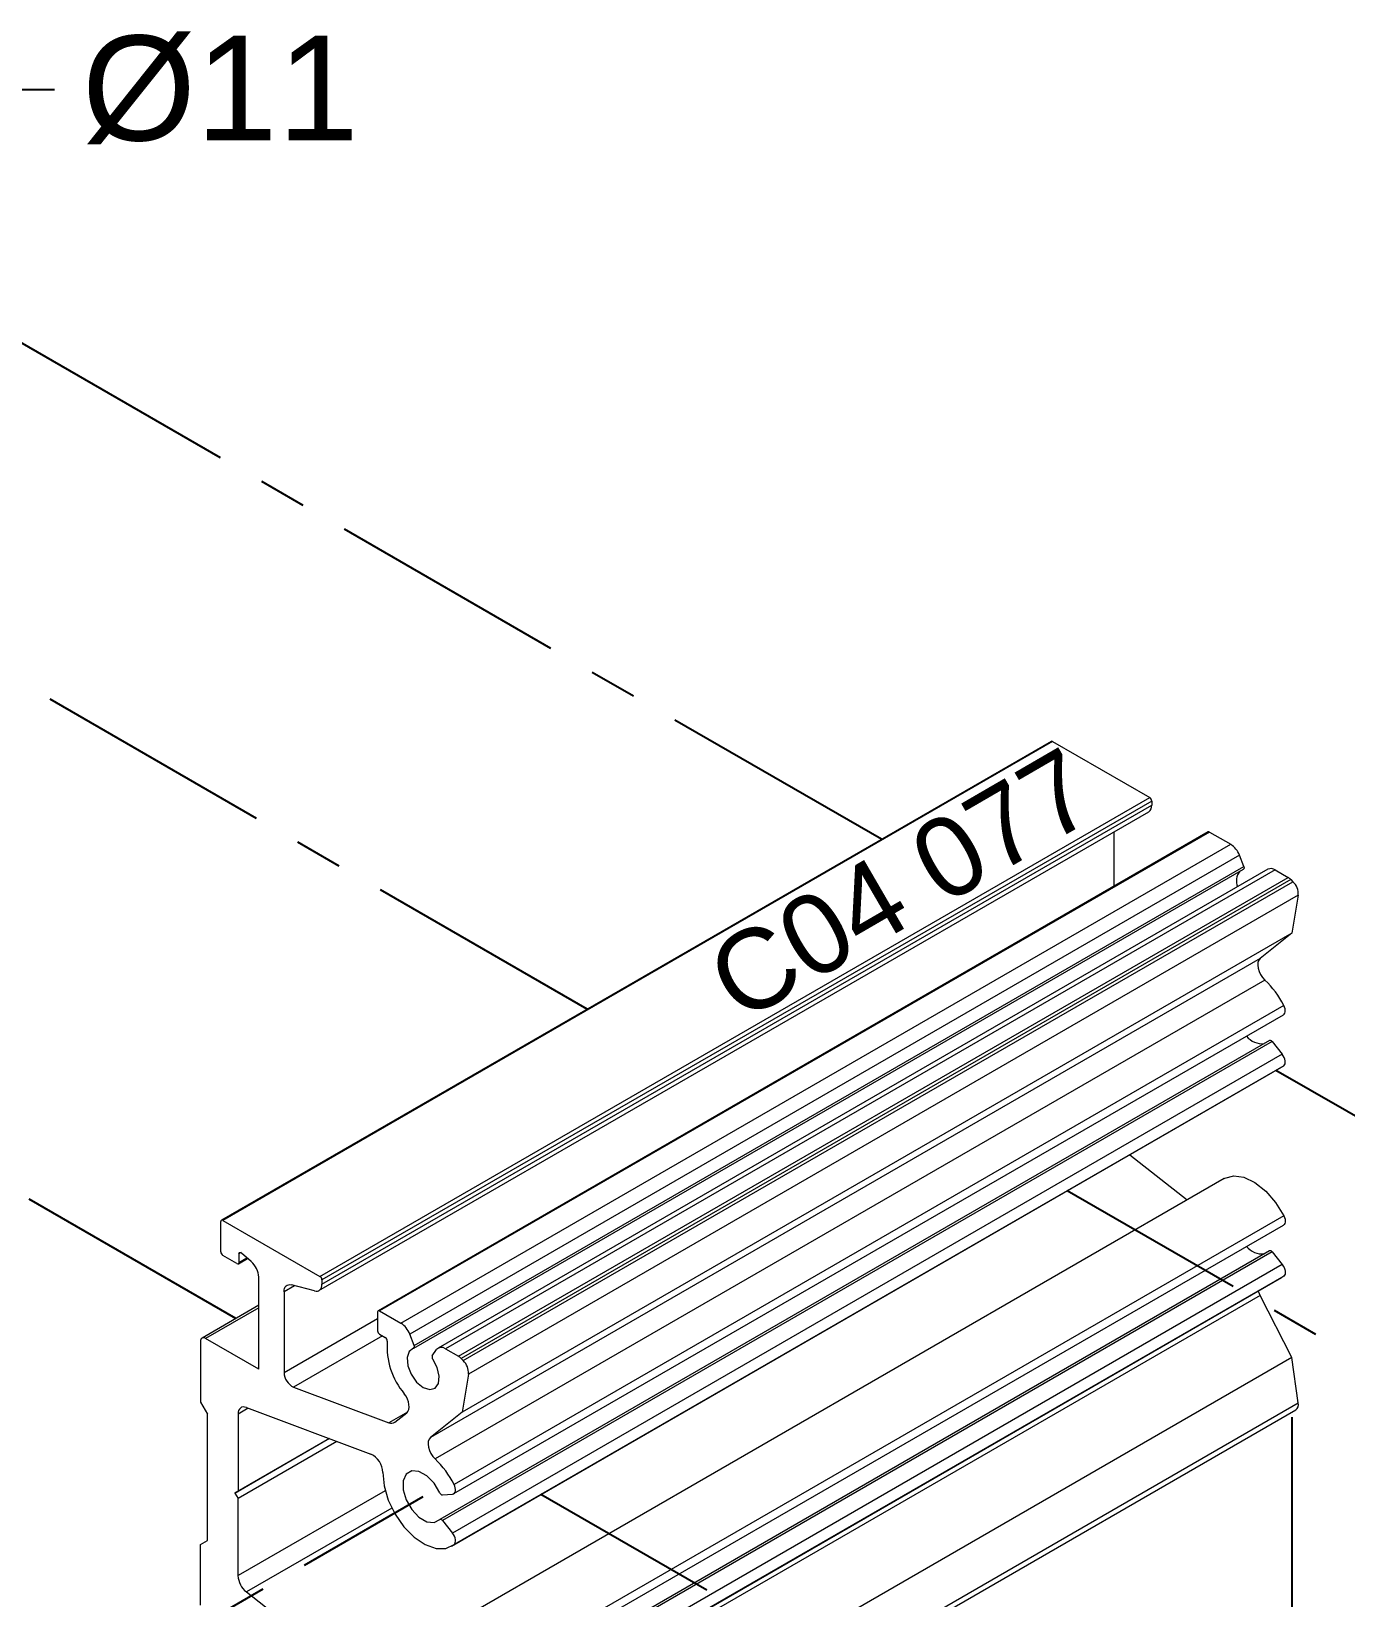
# Model space of a CAD drawing. Header units: millimetres. Extents: x 226 to 1066, y 456 to 1447.
# Drawn here: x 527.01 to 568.34, y 623.12 to 672.39 of the extents above; entities that cross this region are included whole.
import ezdxf

# ---------------------------------------------------------------- set-up
doc = ezdxf.new("R2010")
doc.units = ezdxf.units.MM
doc.linetypes.add('CENTER', pattern=[2, 1.25, -0.25, 0.25, -0.25])
doc.layers.add('nokta', color=140, linetype='Continuous')
doc.layers.add('SLD-0', color=179, linetype='Continuous')
doc.styles.get("Standard").update_dxf_attribs({"font": 'arial.ttf'})
doc.dimstyles.new('SLDDIMSTYLE1', dxfattribs={"dimtxt": 0.18, "dimasz": 2, "dimexe": 0, "dimexo": 0.0625, "dimgap": 0, "dimtad": 0, "dimtih": 1, "dimtoh": 1, "dimdec": 0, "dimrnd": 1e-09, "dimzin": 0, "dimdsep": 46, "dimtxsty": 'Standard', "dimsah": 1, "dimcen": 0.09, "dimadec": 0, "dimazin": 0, "dimtfac": 2, "dimtdec": 0, "dimtofl": 0, "dimtmove": 0, "dimatfit": 3, "dimfxl": 1, "dimfrac": 2, "dimtolj": 1, "dimtzin": 0, "dimarcsym": 0})

# ---------------------------------------------------------------- blocks, each defined once
blk = doc.blocks.new('*D29')
at = {"color": 0, "lineweight": -2}
for p, q in [((958.915, 670.541), (957.378, 669.086)), ((960.915, 670.541), (958.915, 670.541)), ((954.163, 666.13), (954.343, 666.13)), ((954.253, 666.04), (954.253, 666.22))]:
    blk.add_line(p, q, dxfattribs=at)
at = {"color": 0}
blk.add_solid([(957.149, 669.328), (957.607, 668.844), (955.925, 667.711)], dxfattribs=at)
at = {"layer": 'Defpoints', "color": 0}
for p in [(955.925, 667.711), (952.582, 664.548)]:
    blk.add_point(p, dxfattribs=at)
at = {"color": 0, "insert": (965.489, 670.541), "char_height": 3.3, "attachment_point": 5}
blk.add_mtext('\\A1;{ Ø11}', dxfattribs=at)
blk = doc.blocks.new('M.T.TİP-6D')
at = {"color": 7, "linetype": 'Continuous', "lineweight": 15}
for p, q in [((992.252, 650.053), (966.159, 634.991)), ((992.297, 650.049), (966.204, 634.986)), ((992.297, 650.049), (995.351, 648.286)), ((969.259, 633.223), (995.351, 648.286)), ((995.415, 648.175), (969.323, 633.113)), ((969.323, 632.984), (995.415, 648.047)), ((995.415, 648.175), (995.415, 648.047)), ((969.229, 632.778), (995.322, 647.841)), ((997.184, 647.206), (971.091, 632.143)), ((997.229, 647.202), (971.136, 632.139)), ((994.222, 647.206), (994.222, 645.496)), ((997.229, 647.202), (997.899, 646.815)), ((971.807, 631.752), (997.899, 646.815)), ((998.174, 646.472), (972.082, 631.409)), ((998.312, 646.117), (998.174, 646.472)), ((972.21, 630.971), (998.302, 646.034)), ((972.22, 631.054), (998.312, 646.117)), ((999.07, 646.031), (972.978, 630.968)), ((999.295, 646.009), (973.203, 630.946)), ((999.295, 646.009), (999.703, 645.773)), ((973.611, 630.711), (999.703, 645.773)), ((999.79, 645.705), (973.698, 630.643)), ((973.766, 630.575), (999.858, 645.637)), ((999.79, 645.705), (999.858, 645.637)), ((1000.022, 645.216), (973.929, 630.153)), ((1000.022, 645.216), (999.821, 644.017)), ((999.821, 644.017), (973.729, 628.955)), ((999.821, 644.017), (998.823, 643.22)), ((998.823, 643.22), (972.731, 628.157)), ((998.973, 642.547), (972.881, 627.484)), ((999.57, 641.746), (973.477, 626.683)), ((973.466, 626.391), (999.559, 641.454)), ((999.124, 640.641), (973.032, 625.578)), ((999.201, 640.609), (973.108, 625.546)), ((999.201, 640.609), (999.519, 640.212)), ((999.519, 640.212), (973.427, 625.15)), ((973.405, 624.738), (999.497, 639.801)), ((999.57, 639.85), (973.477, 624.787)), ((999.497, 639.801), (999.57, 639.85)), ((994.723, 637.045), (996.532, 635.632)), ((997.697, 636.304), (971.605, 621.242)), ((999.57, 635.132), (973.477, 620.069)), ((966.141, 633.994), (966.141, 634.95)), ((966.204, 634.986), (969.259, 633.223)), ((973.466, 619.778), (999.559, 634.84)), ((966.65, 633.627), (966.204, 633.884)), ((966.695, 633.622), (966.985, 633.79)), ((966.713, 633.935), (966.713, 633.664)), ((967.098, 633.69), (966.794, 633.96)), ((999.124, 634.027), (973.032, 618.964)), ((999.201, 633.995), (973.108, 618.932)), ((999.519, 633.598), (973.427, 618.536)), ((999.201, 633.995), (999.519, 633.598)), ((967.334, 630.311), (967.334, 633.199)), ((969.323, 633.113), (969.323, 632.984)), ((973.405, 618.124), (999.497, 633.187)), ((999.57, 633.236), (973.477, 618.173)), ((968.129, 632.74), (968.129, 630.202)), ((969.087, 632.765), (968.365, 632.958)), ((998.823, 632.624), (972.731, 617.561)), ((999.821, 630.675), (998.823, 632.624)), ((967.334, 632.315), (965.551, 631.286)), ((971.073, 632.102), (971.073, 631.514)), ((971.136, 632.139), (971.807, 631.752)), ((965.504, 631.183), (965.504, 629.272)), ((967.334, 630.311), (965.663, 631.275)), ((971.136, 631.404), (971.311, 631.304)), ((972.22, 631.054), (972.082, 631.409)), ((972.789, 630.725), (972.927, 630.922)), ((973.203, 630.946), (973.611, 630.711)), ((973.698, 630.643), (973.766, 630.575)), ((999.821, 630.675), (973.729, 615.612)), ((1000.022, 629.244), (999.821, 630.675)), ((973.929, 630.153), (973.729, 628.955)), ((968.428, 629.74), (971.425, 628.62)), ((965.504, 629.272), (965.727, 628.887)), ((973.929, 614.182), (1000.022, 629.244)), ((965.727, 624.918), (965.727, 628.887)), ((966.682, 628.89), (966.682, 626.462)), ((966.945, 629.1), (970.859, 627.638)), ((971.614, 628.637), (971.989, 628.937)), ((973.729, 628.955), (972.731, 628.157)), ((973.859, 613.964), (999.951, 629.026)), ((969.56, 628.123), (966.586, 626.406)), ((969.56, 628.123), (966.682, 626.462)), ((969.791, 628.036), (966.682, 626.241)), ((966.586, 626.406), (966.682, 626.462)), ((966.586, 626.406), (966.682, 626.241)), ((966.682, 623.813), (966.682, 626.241)), ((973.108, 626.351), (973.427, 626.379)), ((973.108, 625.546), (973.427, 625.15)), ((965.504, 624.79), (965.727, 624.918)), ((965.504, 622.879), (965.504, 624.79)), ((966.945, 623.299), (970.859, 620.242))]:
    blk.add_line(p, q, dxfattribs=at)
at = {"color": 8, "linetype": 'Continuous', "lineweight": 15}
for p, q in [((966.777, 633.972), (966.713, 633.935)), ((966.713, 633.664), (966.964, 633.808)), ((968.463, 632.932), (968.129, 632.74)), ((967.334, 632.239), (965.663, 631.275)), ((968.129, 630.202), (971.073, 631.901)), ((971.224, 631.354), (968.428, 629.74)), ((967.006, 629.077), (966.682, 628.89)), ((972.011, 628.958), (971.425, 628.62)), ((971.309, 626.484), (966.682, 623.813)), ((971.518, 625.939), (966.945, 623.299))]:
    blk.add_line(p, q, dxfattribs=at)
at = {"color": 1}
blk.add_line((999.822, 628.799), (999.831, 603.582), dxfattribs=at)
at = {"color": 7, "linetype": 'Continuous', "lineweight": 15, "flags": 128}
for points in [[(998.312, 646.117), (998.317, 646.102), (998.32, 646.087), (998.321, 646.073), (998.32, 646.061), (998.316, 646.05), (998.311, 646.041), (998.304, 646.035), (998.302, 646.034)], [(998.823, 643.22), (998.781, 643.169), (998.756, 643.098), (998.749, 643.012), (998.762, 642.916), (998.793, 642.815), (998.841, 642.716), (998.902, 642.625), (998.973, 642.547)], [(999.559, 641.454), (999.58, 641.471), (999.6, 641.502), (999.612, 641.542), (999.614, 641.588), (999.608, 641.639), (999.593, 641.693), (999.57, 641.746)], [(999.201, 640.609), (999.19, 640.62), (999.179, 640.63), (999.167, 640.638), (999.155, 640.643), (999.144, 640.645), (999.134, 640.645), (999.124, 640.642), (999.124, 640.641)], [(999.57, 639.85), (999.593, 639.877), (999.608, 639.913), (999.614, 639.956), (999.612, 640.006), (999.6, 640.059), (999.58, 640.112), (999.553, 640.164), (999.519, 640.212)], [(997.697, 636.304), (997.713, 636.313), (997.993, 636.388), (998.317, 636.341), (998.662, 636.176), (999.002, 635.905), (999.312, 635.548), (999.57, 635.132)], [(999.57, 635.132), (999.593, 635.079), (999.608, 635.025), (999.614, 634.974), (999.612, 634.928), (999.6, 634.888), (999.58, 634.857), (999.559, 634.84)], [(966.713, 633.935), (966.715, 633.951), (966.72, 633.964), (966.728, 633.973), (966.738, 633.979), (966.751, 633.981), (966.765, 633.978), (966.779, 633.971), (966.794, 633.96)], [(999.201, 633.995), (999.19, 634.006), (999.179, 634.016), (999.167, 634.024), (999.155, 634.029), (999.144, 634.031), (999.134, 634.031), (999.124, 634.028), (999.124, 634.027)], [(999.519, 633.598), (999.553, 633.551), (999.58, 633.499), (999.6, 633.445), (999.612, 633.392), (999.614, 633.342), (999.608, 633.299), (999.593, 633.263), (999.57, 633.236)], [(999.57, 633.236), (999.509, 633.194), (999.497, 633.187)], [(968.129, 632.74), (968.134, 632.797), (968.146, 632.848), (968.167, 632.891), (968.195, 632.925), (968.23, 632.95), (968.271, 632.963), (968.316, 632.966), (968.365, 632.958)], [(969.087, 632.765), (969.136, 632.757), (969.181, 632.76), (969.222, 632.774), (969.257, 632.798), (969.285, 632.832), (969.306, 632.875), (969.318, 632.926), (969.323, 632.984)], [(998.823, 632.624), (998.781, 632.724), (998.768, 632.766)], [(972.203, 630.968), (972.062, 630.867), (971.998, 630.672), (972.021, 630.416), (972.127, 630.144), (972.298, 629.902), (972.505, 629.732), (972.711, 629.664), (972.882, 629.708), (972.988, 629.858), (973.011, 630.087), (972.947, 630.356), (972.807, 630.619)], [(972.203, 630.968), (972.211, 630.972), (972.219, 630.978), (972.224, 630.987), (972.227, 630.998), (972.229, 631.01), (972.228, 631.024), (972.225, 631.039), (972.22, 631.054)], [(971.989, 628.937), (972.027, 628.98), (972.052, 629.039), (972.063, 629.111), (972.059, 629.192), (972.041, 629.279), (972.009, 629.367), (971.965, 629.453), (971.91, 629.532)], [(966.945, 629.1), (966.891, 629.115), (966.841, 629.117), (966.795, 629.106), (966.756, 629.083), (966.724, 629.049), (966.701, 629.005), (966.686, 628.951), (966.682, 628.89)], [(972.731, 628.157), (972.689, 628.106), (972.663, 628.036), (972.657, 627.949), (972.67, 627.853), (972.701, 627.752), (972.748, 627.653), (972.81, 627.562), (972.881, 627.484)], [(971.232, 627.054), (971.274, 626.633), (971.407, 626.187), (971.621, 625.75), (971.9, 625.352), (972.225, 625.025), (972.57, 624.791), (972.91, 624.67), (973.22, 624.668), (973.477, 624.787)], [(973.025, 626.42), (972.847, 626.719), (972.618, 626.955), (972.372, 627.092), (972.146, 627.111), (971.973, 627.008), (971.88, 626.799), (971.88, 626.515), (971.973, 626.199), (972.146, 625.897), (972.372, 625.655), (972.618, 625.508), (972.847, 625.48), (973.025, 625.573)], [(973.427, 626.379), (973.46, 626.388), (973.488, 626.409), (973.508, 626.439), (973.52, 626.479), (973.522, 626.525), (973.516, 626.576), (973.501, 626.63), (973.477, 626.683)], [(973.108, 625.546), (973.098, 625.558), (973.086, 625.568), (973.075, 625.575), (973.063, 625.58), (973.052, 625.583), (973.041, 625.582), (973.032, 625.579), (973.025, 625.573)], [(973.477, 624.787), (973.501, 624.814), (973.516, 624.85), (973.522, 624.894), (973.52, 624.943), (973.508, 624.996), (973.488, 625.05), (973.46, 625.102), (973.427, 625.15)]]:
    blk.add_lwpolyline(points, dxfattribs=at)
at = {"color": 7, "linetype": 'Continuous', "lineweight": 15}
for centre, radius, start, end in [((992.27, 650.012), 0.0453, 54.3824, 114.3071), ((995.193, 648.023), 0.223, 305.1583, 6.1538), ((995.277, 648.169), 0.138, 2.6055, 57.3945), ((997.202, 647.165), 0.0453, 54.3824, 114.3071), ((997.526, 646.233), 0.691, 20.2271, 57.362), ((998.565, 645.662), 0.487, 141.3473, 202.0353), ((999.163, 645.824), 0.227, 54.5328, 114.1568), ((999.485, 645.405), 0.428, 44.5969, 59.4302), ((999.492, 645.253), 0.531, 355.9802, 46.4311), ((996.942, 640.41), 2.948, 26.9445, 46.4411), ((998.901, 641.205), 0.662, 219.8684, 275.0846), ((966.18, 634.956), 0.0393, 50.7967, 189.214), ((998.901, 634.591), 0.662, 219.8684, 275.0846), ((966.279, 634), 0.138, 182.6055, 237.3945), ((966.675, 633.657), 0.0393, 230.7967, 9.214), ((966.63, 633.163), 0.705, 2.9346, 48.3716), ((969.185, 633.106), 0.138, 2.6055, 57.3945), ((971.112, 632.109), 0.0393, 50.7967, 189.214), ((971.434, 631.171), 0.691, 20.2271, 57.362), ((965.601, 631.199), 0.0983, 50.7967, 189.214), ((971.211, 631.521), 0.138, 182.6055, 237.3945), ((971.24, 631.19), 0.134, 356.7298, 58.0176), ((973.69, 631.024), 2.322, 176.0916, 219.9649), ((972.884, 630.686), 0.102, 157.6683, 220.952), ((973.078, 630.793), 0.198, 50.7518, 139.4672), ((973.393, 630.342), 0.428, 44.5969, 59.4302), ((968.663, 630.219), 0.534, 181.8975, 243.8861), ((973.4, 630.19), 0.531, 355.9802, 46.4311), ((999.824, 629.188), 0.205, 308.1274, 15.9485), ((971.505, 628.791), 0.189, 245.0133, 305.2057), ((970.565, 627.039), 0.667, 1.3498, 63.9142), ((970.849, 625.347), 2.948, 26.9445, 46.4411), ((973.123, 626.453), 0.103, 198.3881, 262.158), ((967.385, 623.848), 0.704, 182.9073, 231.3092)]:
    blk.add_arc(centre, radius, start, end, dxfattribs=at)
at = {"layer": 'SLD-0', "color": 3, "linetype": 'CENTER', "ltscale": 6}
for p, q in [((986.916, 646.973), (953.655, 666.174)), ((977.659, 641.629), (944.713, 660.648)), ((966.615, 631.901), (930.765, 652.596)), ((1004.109, 636.959), (999.32, 639.699)), ((1008.366, 626.902), (992.754, 635.915)), ((947.988, 612.143), (972.505, 626.297)), ((991.819, 617.35), (976.208, 626.363))]:
    blk.add_line(p, q, dxfattribs=at)
at = {"color": 1}
dim = blk.add_diameter_dim_2p(p1=(952.582, 664.548), p2=(955.925, 667.711), text='{ Ø11}', dimstyle='SLDDIMSTYLE1', override={"dimtxt": 3.3, "dimtolj": 1}, dxfattribs=at)
dim.commit()
dim.dimension.update_dxf_attribs({"geometry": '*D29', "text_midpoint": (965.489, 670.541), "dimtype": 163})

msp = doc.modelspace()

# ---------------------------------------------------------------- block references
msp.add_blockref('M.T.TİP-6D', (-433.17, 0))

# ---------------------------------------------------------------- texts
at = {"layer": 'nokta', "insert": (542.809, 640.288), "char_height": 2.5, "width": 25.30173, "attachment_point": 1, "rotation": 30.1434}
msp.add_mtext('{\\pxqc;\\fArial|b0|i0|c162|p34;C04 077}', dxfattribs=at)

doc.saveas('drawing.dxf')
